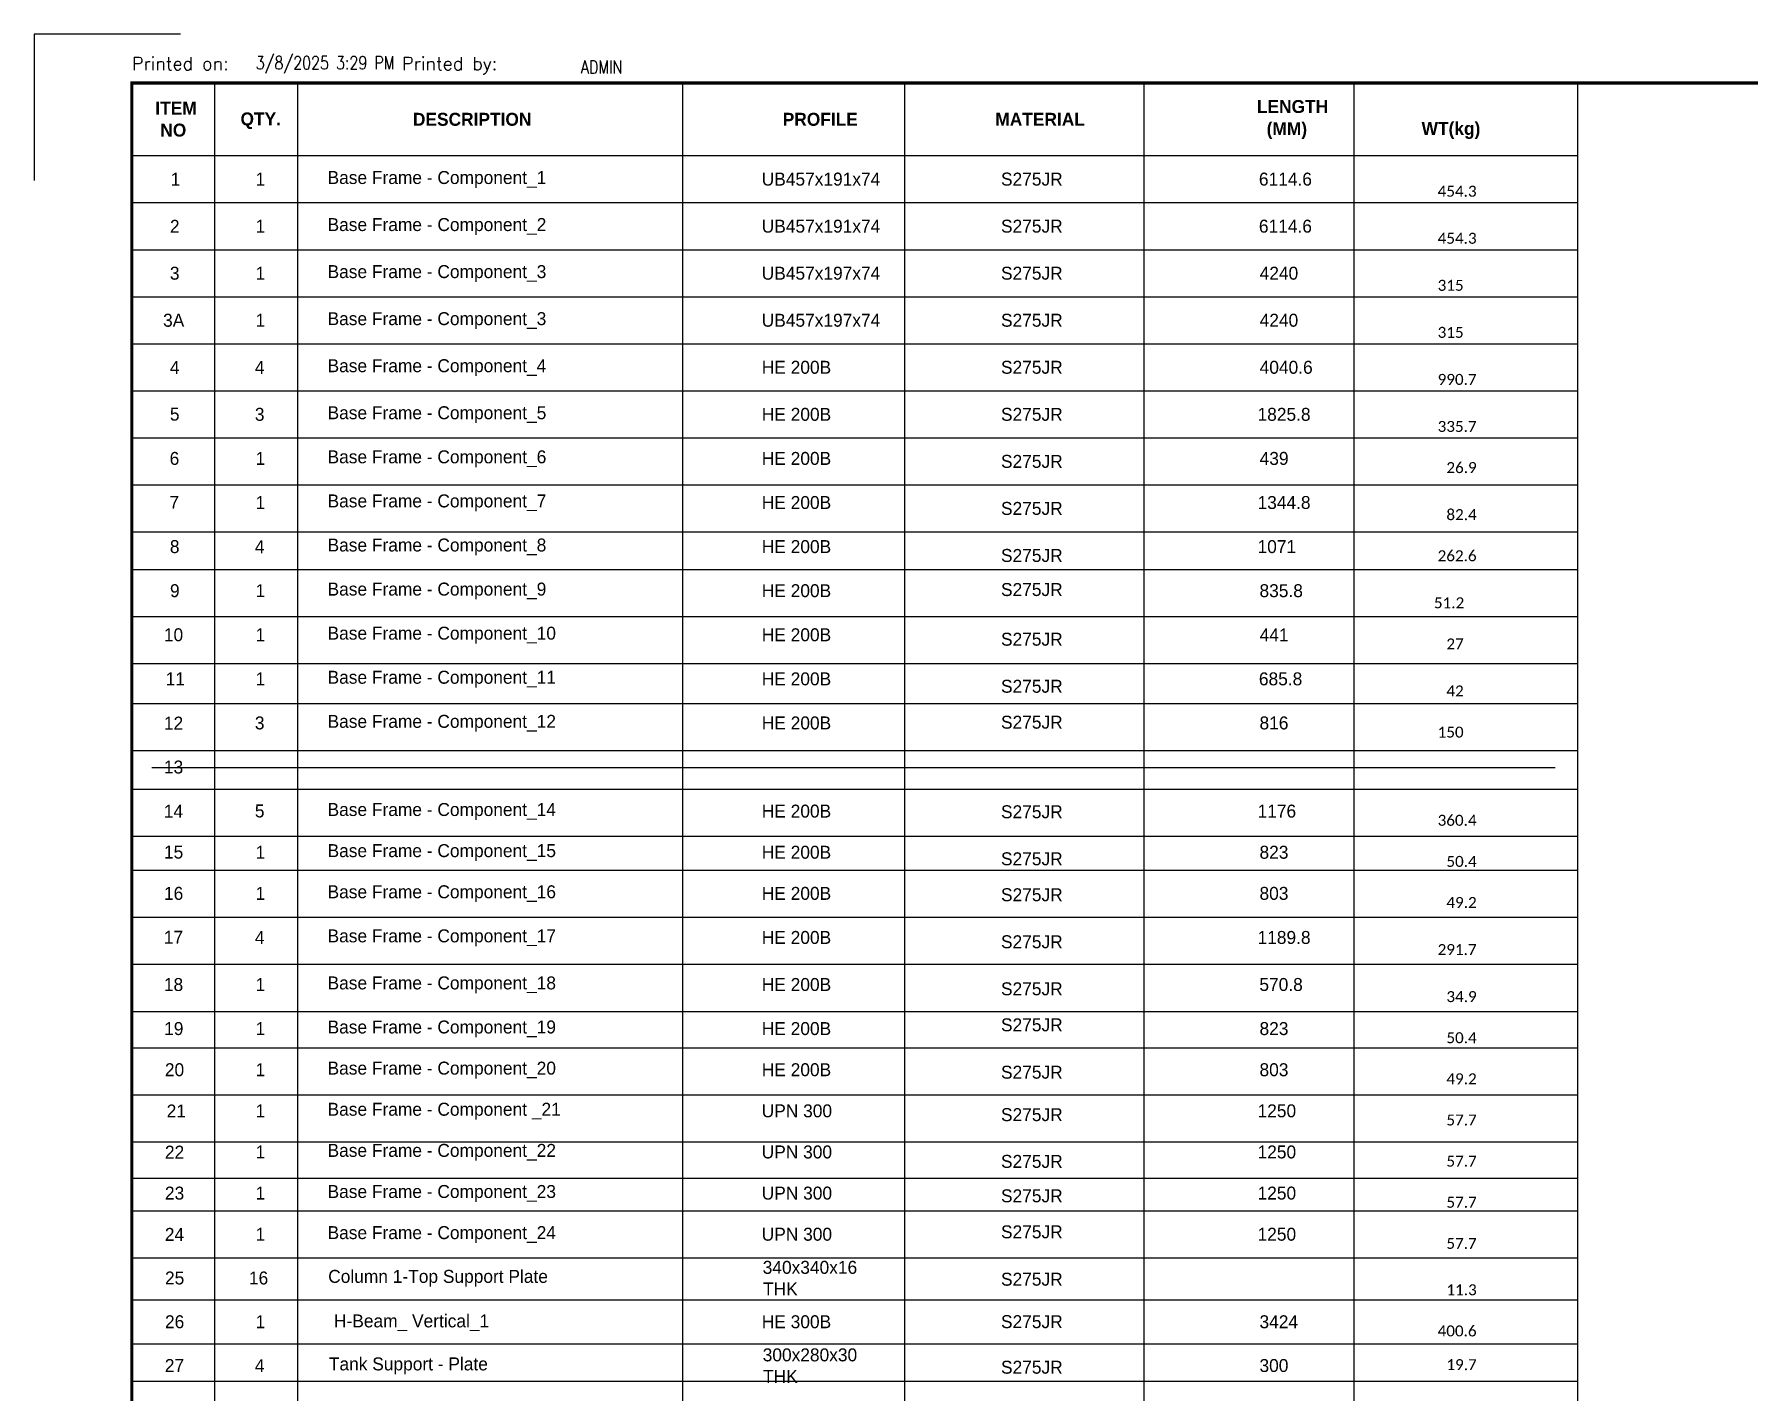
# Model space of a CAD drawing. Header units: millimetres. Extents: x 0 to 16187, y -20471 to 6290.
# Drawn here: x 4190 to 4717, y 423 to 841 of the extents above; entities that cross this region are included whole.
import ezdxf
from ezdxf.enums import TextEntityAlignment as Align

# ---------------------------------------------------------------- set-up
doc = ezdxf.new("R2010")
doc.units = ezdxf.units.MM
doc.layers.add('BORDER1', color=3, linetype='Continuous')
doc.layers.add('BORDER2', color=7, linetype='Continuous')
doc.styles.add('MtXpl_Calibri', font='', dxfattribs={"height": 0.2})
doc.styles.add('MtXpl_Century_Gothic', font='', dxfattribs={"height": 0.2})
doc.styles.add('MtXpl_Century_Gothic1', font='', dxfattribs={"height": 0.2})
doc.styles.add('ROMANC', font='ROMANC', dxfattribs={"height": 5})
doc.styles.add('ROMANS', font='ROMANS.shx', dxfattribs={"width": 0.8})
doc.styles.add('ROMANT', font='ROMANT', dxfattribs={"height": 4})
doc.styles.get('MtXpl_Calibri').set_extended_font_data('Calibri')
doc.styles.get('MtXpl_Century_Gothic').set_extended_font_data('Century Gothic', bold=True)
doc.styles.get('MtXpl_Century_Gothic1').set_extended_font_data('Century Gothic')

# ---------------------------------------------------------------- blocks, each defined once
blk = doc.blocks.new('*U609')
at = {"layer": 'BORDER1', "color": 154, "true_color": 0x1859a9, "const_width": 1}
blk.add_lwpolyline([(1.81, 811), (1144, 811), (1144, 0), (0, 0), (0, 811)], close=True, dxfattribs=at)
at = {"layer": 'BORDER2'}
blk.add_lwpolyline([(15, 826), (-30, 826), (-30, 781)], dxfattribs=at)
at = {"layer": 'BORDER2', "style": 'ROMANS'}
blk.add_text('Printed on:                 Printed by:', height=4, dxfattribs=at).set_placement((0, 815))
at = {"layer": 'BORDER2', "char_height": 4, "attachment_point": 7, "style": 'ROMANS'}
for s, insert in [('3/8/2025 3:29 PM', (38.14, 813.89)), ('ADMIN', (138.14, 813.89))]:
    blk.add_mtext(s, dxfattribs=dict(at, insert=insert))
at = {"layer": 'BORDER2', "flags": 8}
for tag, height, style, p in [('REV-A', 3.24, 'ROMANS', (986.93, 140.25)), ('RE-A', 8.06, 'ROMANT', (1084.63, 7.17))]:
    blk.add_attdef(tag, text='', height=height, dxfattribs=dict(at, style=style)).set_placement(p, align=Align.CENTER)
at = {"layer": 'BORDER2', "style": 'ROMANS', "width": 3.830216}
blk.add_attdef('DATE-A', text='', height=3.24, dxfattribs=at).set_placement((995.51, 140.25), (1008.51, 140.25), align=Align.FIT)
at = {"layer": 'BORDER2'}
for tag, height, style, p in [('DRN-A', 3.24, 'ROMANS', (1018.38, 140.25)), ('CHD-A', 3.24, 'ROMANS', (1032.35, 140.25)), ('APD-A', 3.24, 'ROMANS', (1046.64, 140.25)), ('CONS_CONT_VEND', 4.2, 'ROMANC', (1061.39, 72.83))]:
    blk.add_attdef(tag, text='', height=height, dxfattribs=dict(at, style=style)).set_placement(p, align=Align.CENTER)
at = {"layer": 'BORDER2', "style": 'ROMANS', "width": 0.8}
for tag, p, height in [('1:X', (997.23, 122.55), 3.5), ('LOC', (1042.74, 122.55), 3.5), ('PROJ_NO', (1118.64, 122.55), 3.5), ('CONS_DRG_NO', (1011, 63), 3)]:
    blk.add_attdef(tag, p, '', height=height, dxfattribs=at)
at = {"layer": 'BORDER2', "lineweight": 30, "width": 0.8, "flags": 104}
blk.add_attdef('COMMENTS-A', text='', height=2.2, dxfattribs=at).set_placement((1055.21, 142.07), align=Align.MIDDLE_LEFT)
at = {"layer": 'BORDER2', "style": 'ROMANS', "width": 0.8}
for tag, p in [('PROJECT_TITLE_1', (1061.07, 55.35)), ('PROJECT_TITLE_2', (1061.07, 49.3))]:
    blk.add_attdef(tag, text='', height=3.5, dxfattribs=at).set_placement(p, align=Align.MIDDLE)
at = {"layer": 'BORDER2', "style": 'ROMANT', "width": 0.8}
for tag, p in [('DRG_TITLE_1', (1061.07, 36.31)), ('DRG_TITLE_2', (1061.07, 28.31)), ('DRG_TITLE_3', (1061.07, 20.31))]:
    blk.add_attdef(tag, text='', height=5, dxfattribs=at).set_placement(p, align=Align.CENTER)
at = {"layer": 'BORDER2', "style": 'ROMANT'}
for tag, p in [('AR', (995, 7.17)), ('PA', (1011.74, 7.17)), ('DC', (1028.45, 7.17)), ('TS', (1120.84, 7.17))]:
    blk.add_attdef(tag, p, '', height=8.06, dxfattribs=at)
for tag, p in [('SRNO', (1074.7, 7.17)), ('SH', (1115.8, 7.18))]:
    blk.add_attdef(tag, text='', height=8.06, dxfattribs=at).set_placement(p, align=Align.RIGHT)
at = {"layer": 'BORDER2', "style": 'ROMANS', "flags": 2}
blk.add_attdef('TB_VERSION', text='', height=2, dxfattribs=at).set_placement((1, -1), align=Align.TOP_LEFT)

msp = doc.modelspace()

# ---------------------------------------------------------------- linework, layer by layer
at = {"color": 0, "linetype": 'ByBlock', "lineweight": -2}
for p, q in [((4219.62903, 826), (4664.34822, 826)), ((4219.62903, 803.66942), (4664.34822, 803.66942)), ((4219.62903, 716.80926), (4664.34822, 716.80926)), ((4219.62903, 583.75618), (4664.34822, 583.75618)), ((4219.62903, 451.50935), (4664.34822, 451.50935))]:
    msp.add_line(p, q, dxfattribs=at)
for p, q in [((4219.62903, 826), (4219.62903, 21.8386)), ((4245.09507, 826), (4245.09507, 21.8386)), ((4270.56111, 826), (4270.56111, 21.8386)), ((4389.07381, 826), (4389.07381, 21.8386)), ((4457.34533, 826), (4457.34533, 21.8386)), ((4530.95556, 826), (4530.95556, 21.8386)), ((4595.5705, 826), (4595.5705, 21.8386)), ((4664.34822, 826), (4664.34822, 21.8386)), ((4219.62903, 789.19273), (4664.34822, 789.19273)), ((4219.62903, 774.71603), (4664.34822, 774.71603)), ((4219.62903, 760.23934), (4664.34822, 760.23934)), ((4219.62903, 745.76265), (4664.34822, 745.76265)), ((4219.62903, 731.28595), (4664.34822, 731.28595)), ((4219.62903, 702.33257), (4664.34822, 702.33257)), ((4219.62903, 687.85587), (4664.34822, 687.85587)), ((4219.62903, 676.30764), (4664.34822, 676.30764)), ((4219.62903, 661.83095), (4664.34822, 661.83095)), ((4219.62903, 647.35426), (4664.34822, 647.35426)), ((4219.62903, 635.07391), (4664.34822, 635.07391)), ((4219.62903, 620.59722), (4664.34822, 620.59722)), ((4225.76935, 615.40278), (4657.44579, 615.40278)), ((4219.62903, 608.68293), (4664.34822, 608.68293)), ((4219.62903, 594.20623), (4664.34822, 594.20623)), ((4219.62903, 569.27948), (4664.34822, 569.27948)), ((4219.62903, 554.80279), (4664.34822, 554.80279)), ((4219.62903, 540.3261), (4664.34822, 540.3261)), ((4219.62903, 529.14393), (4664.34822, 529.14393)), ((4219.62903, 514.66723), (4664.34822, 514.66723)), ((4219.62903, 500.19054), (4664.34822, 500.19054)), ((4219.62903, 489.00837), (4664.34822, 489.00837)), ((4219.62903, 478.97997), (4664.34822, 478.97997)), ((4219.62903, 464.50328), (4664.34822, 464.50328)), ((4219.62903, 438.05669), (4664.34822, 438.05669)), ((4219.62903, 426.50846), (4664.34822, 426.50846))]:
    msp.add_line(p, q)

# ---------------------------------------------------------------- block references
at = {"layer": 'BORDER1'}
msp.add_blockref('*U609', (4219.62903, 15), dxfattribs=at)

# ---------------------------------------------------------------- texts
at = {"color": 0}
for s, height, style, p in [('ITEM', 3.9884, 'MtXpl_Century_Gothic', (4226.86141, 816.2645)), ('LENGTH', 3.9884, 'MtXpl_Century_Gothic', (4565.73845, 816.77965)), ('NO', 3.9884, 'MtXpl_Century_Gothic', (4228.3879, 809.51684)), ('QTY.', 3.9884, 'MtXpl_Century_Gothic', (4253.06035, 812.94761)), ('DESCRIPTION', 3.9884, 'MtXpl_Century_Gothic', (4306.10161, 812.84051)), ('PROFILE', 3.9884, 'MtXpl_Century_Gothic', (4419.85945, 812.84051)), ('MATERIAL', 3.9884, 'MtXpl_Century_Gothic', (4485.26525, 812.84051)), ('(MM)', 3.9884, 'MtXpl_Century_Gothic', (4568.73586, 809.95608)), ('WT(kg)', 3.9884, 'MtXpl_Century_Gothic', (4616.40306, 810.00624)), ('1', 3.9884, 'MtXpl_Century_Gothic1', (4231.57238, 794.43687)), ('1', 3.9884, 'MtXpl_Century_Gothic1', (4257.71032, 794.43687)), ('Base Frame - Component_1', 3.9884, 'MtXpl_Century_Gothic1', (4279.85124, 794.92627)), ('UB457x191x74', 3.9884, 'MtXpl_Century_Gothic1', (4413.40164, 794.43687)), ('S275JR', 3.9884, 'MtXpl_Century_Gothic1', (4487.01188, 794.43687)), ('6114.6', 3.9884, 'MtXpl_Century_Gothic1', (4566.3481, 794.43687)), ('454.3', 3.3748, 'MtXpl_Calibri', (4621.32987, 791.01205)), ('2', 3.9884, 'MtXpl_Century_Gothic1', (4231.35276, 779.91002)), ('1', 3.9884, 'MtXpl_Century_Gothic1', (4257.71032, 779.96018)), ('Base Frame - Component_2', 3.9884, 'MtXpl_Century_Gothic1', (4279.85124, 780.44958)), ('UB457x191x74', 3.9884, 'MtXpl_Century_Gothic1', (4413.40164, 779.96018)), ('S275JR', 3.9884, 'MtXpl_Century_Gothic1', (4487.01188, 779.96018)), ('6114.6', 3.9884, 'MtXpl_Century_Gothic1', (4566.3481, 779.96018)), ('454.3', 3.3748, 'MtXpl_Calibri', (4621.32987, 776.53536)), ('Base Frame - Component_3', 3.9884, 'MtXpl_Century_Gothic1', (4279.85124, 765.97289)), ('3', 3.9884, 'MtXpl_Century_Gothic1', (4231.34327, 765.48349)), ('1', 3.9884, 'MtXpl_Century_Gothic1', (4257.71032, 765.48349)), ('UB457x197x74', 3.9884, 'MtXpl_Century_Gothic1', (4413.40164, 765.48349)), ('S275JR', 3.9884, 'MtXpl_Century_Gothic1', (4487.01188, 765.48349)), ('4240', 3.9884, 'MtXpl_Century_Gothic1', (4566.58128, 765.48349)), ('315', 3.3748, 'MtXpl_Calibri', (4621.32987, 762.05866)), ('3A', 3.9884, 'MtXpl_Century_Gothic1', (4229.24875, 751.00679)), ('1', 3.9884, 'MtXpl_Century_Gothic1', (4257.71032, 751.00679)), ('Base Frame - Component_3', 3.9884, 'MtXpl_Century_Gothic1', (4279.85124, 751.49619)), ('UB457x197x74', 3.9884, 'MtXpl_Century_Gothic1', (4413.40164, 751.00679)), ('S275JR', 3.9884, 'MtXpl_Century_Gothic1', (4487.01188, 751.00679)), ('4240', 3.9884, 'MtXpl_Century_Gothic1', (4566.58128, 751.00679)), ('315', 3.3748, 'MtXpl_Calibri', (4621.32987, 747.58197)), ('4', 3.9884, 'MtXpl_Century_Gothic1', (4231.33785, 736.47994)), ('4', 3.9884, 'MtXpl_Century_Gothic1', (4257.47579, 736.47994)), ('Base Frame - Component_4', 3.9884, 'MtXpl_Century_Gothic1', (4279.85124, 737.0195)), ('HE 200B', 3.9884, 'MtXpl_Century_Gothic1', (4413.42062, 736.5301)), ('S275JR', 3.9884, 'MtXpl_Century_Gothic1', (4487.01188, 736.5301)), ('4040.6', 3.9884, 'MtXpl_Century_Gothic1', (4566.58128, 736.5301)), ('990.7', 3.3748, 'MtXpl_Calibri', (4621.32987, 733.10528)), ('5', 3.9884, 'MtXpl_Century_Gothic1', (4231.34327, 722.10357)), ('3', 3.9884, 'MtXpl_Century_Gothic1', (4257.48121, 722.05341)), ('Base Frame - Component_5', 3.9884, 'MtXpl_Century_Gothic1', (4279.85124, 722.54281)), ('HE 200B', 3.9884, 'MtXpl_Century_Gothic1', (4413.42062, 722.05341)), ('S275JR', 3.9884, 'MtXpl_Century_Gothic1', (4487.01188, 722.05341)), ('1825.8', 3.9884, 'MtXpl_Century_Gothic1', (4565.93326, 722.05341)), ('335.7', 3.3748, 'MtXpl_Calibri', (4621.32987, 718.62858)), ('6', 3.9884, 'MtXpl_Century_Gothic1', (4231.26871, 708.48692)), ('1', 3.9884, 'MtXpl_Century_Gothic1', (4257.71032, 708.48692)), ('Base Frame - Component_6', 3.9884, 'MtXpl_Century_Gothic1', (4279.85124, 708.97632)), ('HE 200B', 3.9884, 'MtXpl_Century_Gothic1', (4413.42062, 708.48692)), ('439', 3.9884, 'MtXpl_Century_Gothic1', (4566.58128, 708.48692)), ('S275JR', 3.9884, 'MtXpl_Century_Gothic1', (4487.01188, 707.57671)), ('26.9', 3.3748, 'MtXpl_Calibri', (4624.02452, 705.9723)), ('7', 3.9884, 'MtXpl_Century_Gothic1', (4231.20906, 694.97059)), ('1', 3.9884, 'MtXpl_Century_Gothic1', (4257.71032, 694.92043)), ('Base Frame - Component_7', 3.9884, 'MtXpl_Century_Gothic1', (4279.85124, 695.40983)), ('HE 200B', 3.9884, 'MtXpl_Century_Gothic1', (4413.42062, 694.92043)), ('S275JR', 3.9884, 'MtXpl_Century_Gothic1', (4487.01188, 693.10002)), ('1344.8', 3.9884, 'MtXpl_Century_Gothic1', (4565.93326, 694.92043)), ('82.4', 3.3748, 'MtXpl_Calibri', (4624.02452, 691.4956)), ('Base Frame - Component_8', 3.9884, 'MtXpl_Century_Gothic1', (4279.85124, 681.84334)), ('8', 3.9884, 'MtXpl_Century_Gothic1', (4231.33514, 681.35394)), ('4', 3.9884, 'MtXpl_Century_Gothic1', (4257.47579, 681.30378)), ('HE 200B', 3.9884, 'MtXpl_Century_Gothic1', (4413.42062, 681.35394)), ('S275JR', 3.9884, 'MtXpl_Century_Gothic1', (4487.01188, 678.62333)), ('1071', 3.9884, 'MtXpl_Century_Gothic1', (4565.93326, 681.35394)), ('262.6', 3.3748, 'MtXpl_Calibri', (4621.32987, 678.83932)), ('9', 3.9884, 'MtXpl_Century_Gothic1', (4231.3731, 667.78745)), ('1', 3.9884, 'MtXpl_Century_Gothic1', (4257.71032, 667.78745)), ('Base Frame - Component_9', 3.9884, 'MtXpl_Century_Gothic1', (4279.85124, 668.27685)), ('HE 200B', 3.9884, 'MtXpl_Century_Gothic1', (4413.42062, 667.78745)), ('S275JR', 3.9884, 'MtXpl_Century_Gothic1', (4487.01188, 668.13663)), ('835.8', 3.9884, 'MtXpl_Century_Gothic1', (4566.53518, 667.78745)), ('51.2', 3.3748, 'MtXpl_Calibri', (4620.19166, 664.36262)), ('10', 3.9884, 'MtXpl_Century_Gothic1', (4229.49006, 654.22096)), ('1', 3.9884, 'MtXpl_Century_Gothic1', (4257.71032, 654.22096)), ('Base Frame - Component_10', 3.9884, 'MtXpl_Century_Gothic1', (4279.85124, 654.71036)), ('HE 200B', 3.9884, 'MtXpl_Century_Gothic1', (4413.42062, 654.22096)), ('S275JR', 3.9884, 'MtXpl_Century_Gothic1', (4487.01188, 652.84934)), ('441', 3.9884, 'MtXpl_Century_Gothic1', (4566.58128, 654.1708)), ('27', 3.3748, 'MtXpl_Calibri', (4624.02452, 651.70634)), ('11', 3.9884, 'MtXpl_Century_Gothic1', (4230.03369, 640.65447)), ('1', 3.9884, 'MtXpl_Century_Gothic1', (4257.71032, 640.65447)), ('Base Frame - Component_11', 3.9884, 'MtXpl_Century_Gothic1', (4279.85124, 641.14387)), ('HE 200B', 3.9884, 'MtXpl_Century_Gothic1', (4413.42062, 640.65447)), ('685.8', 3.9884, 'MtXpl_Century_Gothic1', (4566.3481, 640.65447)), ('S275JR', 3.9884, 'MtXpl_Century_Gothic1', (4487.01188, 638.37265)), ('42', 3.3748, 'MtXpl_Calibri', (4624.02452, 637.22964)), ('12', 3.9884, 'MtXpl_Century_Gothic1', (4229.50226, 627.03782)), ('3', 3.9884, 'MtXpl_Century_Gothic1', (4257.48121, 627.08798)), ('Base Frame - Component_12', 3.9884, 'MtXpl_Century_Gothic1', (4279.85124, 627.57738)), ('HE 200B', 3.9884, 'MtXpl_Century_Gothic1', (4413.42062, 627.08798)), ('S275JR', 3.9884, 'MtXpl_Century_Gothic1', (4487.01188, 627.31548)), ('816', 3.9884, 'MtXpl_Century_Gothic1', (4566.53518, 627.08798)), ('150', 3.3748, 'MtXpl_Calibri', (4621.32987, 624.57336)), ('13', 3.9884, 'MtXpl_Century_Gothic1', (4229.50769, 613.52149)), ('14', 3.9884, 'MtXpl_Century_Gothic1', (4229.47515, 599.90484)), ('5', 3.9884, 'MtXpl_Century_Gothic1', (4257.48121, 600.00516)), ('Base Frame - Component_14', 3.9884, 'MtXpl_Century_Gothic1', (4279.85124, 600.4444)), ('HE 200B', 3.9884, 'MtXpl_Century_Gothic1', (4413.42062, 599.955)), ('S275JR', 3.9884, 'MtXpl_Century_Gothic1', (4487.01188, 599.75512)), ('1176', 3.9884, 'MtXpl_Century_Gothic1', (4565.93326, 599.955)), ('360.4', 3.3748, 'MtXpl_Calibri', (4621.32987, 597.44038)), ('15', 3.9884, 'MtXpl_Century_Gothic1', (4229.5226, 587.34887)), ('1', 3.9884, 'MtXpl_Century_Gothic1', (4257.71032, 587.29871)), ('Base Frame - Component_15', 3.9884, 'MtXpl_Century_Gothic1', (4279.85124, 587.78811)), ('HE 200B', 3.9884, 'MtXpl_Century_Gothic1', (4413.42062, 587.29871)), ('823', 3.9884, 'MtXpl_Century_Gothic1', (4566.53518, 587.29871)), ('S275JR', 3.9884, 'MtXpl_Century_Gothic1', (4487.01188, 585.27843)), ('50.4', 3.3748, 'MtXpl_Calibri', (4624.02452, 584.78409)), ('16', 3.9884, 'MtXpl_Century_Gothic1', (4229.5226, 574.64242)), ('1', 3.9884, 'MtXpl_Century_Gothic1', (4257.71032, 574.64242)), ('Base Frame - Component_16', 3.9884, 'MtXpl_Century_Gothic1', (4279.85124, 575.13182)), ('HE 200B', 3.9884, 'MtXpl_Century_Gothic1', (4413.42062, 574.64242)), ('S275JR', 3.9884, 'MtXpl_Century_Gothic1', (4487.01188, 574.22126)), ('803', 3.9884, 'MtXpl_Century_Gothic1', (4566.53518, 574.64242)), ('49.2', 3.3748, 'MtXpl_Calibri', (4624.02452, 572.1278)), ('17', 3.9884, 'MtXpl_Century_Gothic1', (4229.47515, 561.12609)), ('4', 3.9884, 'MtXpl_Century_Gothic1', (4257.47579, 561.02577)), ('Base Frame - Component_17', 3.9884, 'MtXpl_Century_Gothic1', (4279.85124, 561.56533)), ('HE 200B', 3.9884, 'MtXpl_Century_Gothic1', (4413.42062, 561.07593)), ('1189.8', 3.9884, 'MtXpl_Century_Gothic1', (4565.93326, 561.07593)), ('S275JR', 3.9884, 'MtXpl_Century_Gothic1', (4487.01188, 559.74457)), ('291.7', 3.3748, 'MtXpl_Calibri', (4621.32987, 557.65111)), ('18', 3.9884, 'MtXpl_Century_Gothic1', (4229.49549, 546.59924)), ('1', 3.9884, 'MtXpl_Century_Gothic1', (4257.71032, 546.59924)), ('Base Frame - Component_18', 3.9884, 'MtXpl_Century_Gothic1', (4279.85124, 547.08864)), ('HE 200B', 3.9884, 'MtXpl_Century_Gothic1', (4413.42062, 546.59924)), ('S275JR', 3.9884, 'MtXpl_Century_Gothic1', (4487.01188, 545.26788)), ('570.8', 3.9884, 'MtXpl_Century_Gothic1', (4566.49722, 546.59924)), ('34.9', 3.3748, 'MtXpl_Calibri', (4624.02452, 543.17442)), ('S275JR', 3.9884, 'MtXpl_Century_Gothic1', (4487.01188, 534.18549)), ('19', 3.9884, 'MtXpl_Century_Gothic1', (4229.57547, 533.03275)), ('1', 3.9884, 'MtXpl_Century_Gothic1', (4257.71032, 533.03275)), ('Base Frame - Component_19', 3.9884, 'MtXpl_Century_Gothic1', (4279.85124, 533.52215)), ('HE 200B', 3.9884, 'MtXpl_Century_Gothic1', (4413.42062, 533.03275)), ('823', 3.9884, 'MtXpl_Century_Gothic1', (4566.53518, 533.03275)), ('50.4', 3.3748, 'MtXpl_Calibri', (4624.02452, 530.51813)), ('20', 3.9884, 'MtXpl_Century_Gothic1', (4229.80187, 520.37646)), ('1', 3.9884, 'MtXpl_Century_Gothic1', (4257.71032, 520.37646)), ('Base Frame - Component_20', 3.9884, 'MtXpl_Century_Gothic1', (4279.85124, 520.86586)), ('HE 200B', 3.9884, 'MtXpl_Century_Gothic1', (4413.42062, 520.37646)), ('S275JR', 3.9884, 'MtXpl_Century_Gothic1', (4487.01188, 519.60901)), ('803', 3.9884, 'MtXpl_Century_Gothic1', (4566.53518, 520.37646)), ('49.2', 3.3748, 'MtXpl_Calibri', (4624.02452, 517.86184)), ('21', 3.9884, 'MtXpl_Century_Gothic1', (4230.3455, 507.67002)), ('1', 3.9884, 'MtXpl_Century_Gothic1', (4257.71032, 507.72018)), ('Base Frame - Component _21', 3.9884, 'MtXpl_Century_Gothic1', (4279.85124, 508.20958)), ('UPN 300', 3.9884, 'MtXpl_Century_Gothic1', (4413.40164, 507.72018)), ('1250', 3.9884, 'MtXpl_Century_Gothic1', (4565.93326, 507.72018)), ('S275JR', 3.9884, 'MtXpl_Century_Gothic1', (4487.01188, 506.54661)), ('57.7', 3.3748, 'MtXpl_Calibri', (4624.02452, 505.20556)), ('22', 3.9884, 'MtXpl_Century_Gothic1', (4229.81407, 495.01373)), ('1', 3.9884, 'MtXpl_Century_Gothic1', (4257.71032, 495.06389)), ('Base Frame - Component_22', 3.9884, 'MtXpl_Century_Gothic1', (4279.85124, 495.55329)), ('UPN 300', 3.9884, 'MtXpl_Century_Gothic1', (4413.40164, 495.06389)), ('S275JR', 3.9884, 'MtXpl_Century_Gothic1', (4487.01188, 492.16408)), ('1250', 3.9884, 'MtXpl_Century_Gothic1', (4565.93326, 495.06389)), ('57.7', 3.3748, 'MtXpl_Calibri', (4624.02452, 492.54927)), ('23', 3.9884, 'MtXpl_Century_Gothic1', (4229.81949, 482.4076)), ('1', 3.9884, 'MtXpl_Century_Gothic1', (4257.71032, 482.4076)), ('Base Frame - Component_23', 3.9884, 'MtXpl_Century_Gothic1', (4279.85124, 482.897)), ('UPN 300', 3.9884, 'MtXpl_Century_Gothic1', (4413.40164, 482.4076)), ('S275JR', 3.9884, 'MtXpl_Century_Gothic1', (4487.01188, 481.56627)), ('1250', 3.9884, 'MtXpl_Century_Gothic1', (4565.93326, 482.4076)), ('57.7', 3.3748, 'MtXpl_Calibri', (4624.02452, 479.89298)), ('24', 3.9884, 'MtXpl_Century_Gothic1', (4229.78696, 469.70116)), ('1', 3.9884, 'MtXpl_Century_Gothic1', (4257.71032, 469.75132)), ('Base Frame - Component_24', 3.9884, 'MtXpl_Century_Gothic1', (4279.85124, 470.24072)), ('UPN 300', 3.9884, 'MtXpl_Century_Gothic1', (4413.40164, 469.75132)), ('S275JR', 3.9884, 'MtXpl_Century_Gothic1', (4487.01188, 470.48389)), ('1250', 3.9884, 'MtXpl_Century_Gothic1', (4565.93326, 469.75132)), ('57.7', 3.3748, 'MtXpl_Calibri', (4624.02452, 467.2367)), ('25', 3.9884, 'MtXpl_Century_Gothic1', (4229.83441, 456.28515)), ('16', 3.9884, 'MtXpl_Century_Gothic1', (4255.66053, 456.28515)), ('Column 1-Top Support Plate', 3.9884, 'MtXpl_Century_Gothic1', (4280.04645, 456.77455)), ('340x340x16', 3.9884, 'MtXpl_Century_Gothic1', (4413.70531, 459.55865)), ('S275JR', 3.9884, 'MtXpl_Century_Gothic1', (4487.01188, 455.90741)), ('THK', 3.9884, 'MtXpl_Century_Gothic1', (4413.81106, 452.91132)), ('11.3', 3.3748, 'MtXpl_Calibri', (4624.02452, 452.96064)), ('26', 3.9884, 'MtXpl_Century_Gothic1', (4229.83441, 442.81898)), ('1', 3.9884, 'MtXpl_Century_Gothic1', (4257.71032, 442.81898)), (' H-Beam_ Vertical_1', 3.9884, 'MtXpl_Century_Gothic1', (4280.34742, 443.07791)), ('HE 300B', 3.9884, 'MtXpl_Century_Gothic1', (4413.42062, 442.81898)), ('S275JR', 3.9884, 'MtXpl_Century_Gothic1', (4487.01188, 442.84501)), ('3424', 3.9884, 'MtXpl_Century_Gothic1', (4566.52705, 442.81898)), ('400.6', 3.3748, 'MtXpl_Calibri', (4621.32987, 440.30436)), ('27', 3.9884, 'MtXpl_Century_Gothic1', (4229.78696, 429.35281)), ('4', 3.9884, 'MtXpl_Century_Gothic1', (4257.47579, 429.30265)), ('Tank Support - Plate', 3.9884, 'MtXpl_Century_Gothic1', (4280.25794, 429.8422)), ('300x280x30', 3.9884, 'MtXpl_Century_Gothic1', (4413.70531, 432.62631)), ('S275JR', 3.9884, 'MtXpl_Century_Gothic1', (4487.01188, 428.82415)), ('300', 3.9884, 'MtXpl_Century_Gothic1', (4566.52705, 429.35281)), ('19.7', 3.3748, 'MtXpl_Calibri', (4624.02452, 429.91657)), ('THK', 3.9884, 'MtXpl_Century_Gothic1', (4413.81106, 425.97898))]:
    msp.add_text(s, height=height, dxfattribs=dict(at, style=style)).set_placement(p)

doc.saveas('drawing.dxf')
